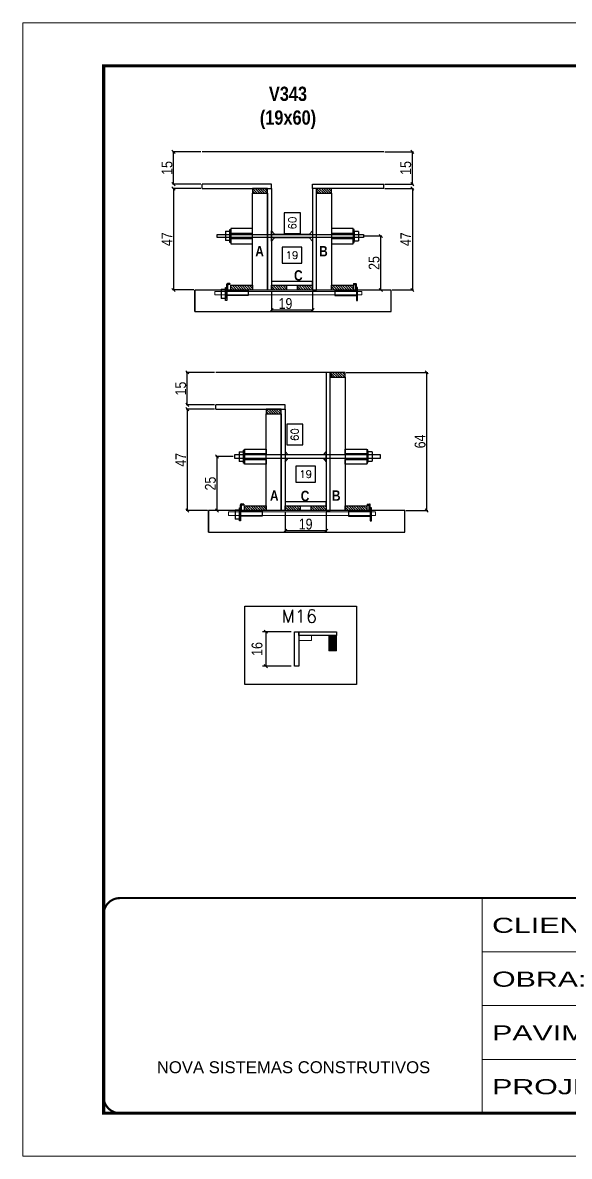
# Model space of a CAD drawing. Extents: x -3394 to 16474, y -5031 to 14397.
# Drawn here: x 9027 to 9533, y -1585 to -535 of the extents above; entities that cross this region are included whole.
import ezdxf

# ---------------------------------------------------------------- set-up
doc = ezdxf.new("R2010")
doc.units = 0
doc.linetypes.add('CONTINUO', pattern=[0])
doc.linetypes.add('DASHED', pattern=[0.75, 0.5, -0.25])
doc.layers.get('0').update_dxf_attribs({"linetype": 'CONTINUOUS'})
doc.layers.get('Defpoints').update_dxf_attribs({"linetype": 'CONTINUOUS'})
for name, color, linetype in [('1HACHURA MADEIRAS', 1, 'CONTINUOUS'), ('5', 5, 'CONTINUOUS'), ('barrote', 251, 'CONTINUOUS'), ('COTA', 241, 'CONTINUOUS'), ('Cota Seção (2x)', 4, 'CONTINUOUS'), ('detalhes', 4, 'CONTINUOUS'), ('NOMENCLATURA', 7, 'CONTINUOUS'), ('Painéis', 200, 'CONTINUOUS'), ('presilha', 1, 'CONTINUOUS'), ('SARR_2.2x10', 60, 'CONTINUOUS'), ('SARR_2.2x7', 40, 'CONTINUOUS'), ('SARR_3.5x7', 81, 'CONTINUOUS'), ('Tubo de PVC', 51, 'CONTINUOUS')]:
    doc.layers.add(name, color=color, linetype=linetype)
for name, color, linetype, lineweight in [('CONCRETO', 251, 'CONTINUOUS', 25), ('Folhas', 255, 'CONTINUOUS', 9), ('Madeira', 126, 'CONTINUOUS', 18), ('Sarr 2.2x7', 40, 'CONTINUOUS', 9), ('SARRAFO DE PRESSAO', 251, 'DASHED', 9), ('SCO-___-LAJ', 2, 'CONTINUOUS', 0)]:
    doc.layers.add(name, color=color, linetype=linetype, lineweight=lineweight)
doc.styles.add('ARIAL', font='arial.ttf')
doc.styles.add('COTA TECNICA', font='techl___.ttf', dxfattribs={"height": 10})
doc.styles.add('COTA TECNICA 2X', font='techl___.ttf', dxfattribs={"height": 10})
doc.styles.add('ROMANS', font='romans.shx')
doc.styles.get("Standard").update_dxf_attribs({"font": 'ROMANS.SHX'})
doc.styles.add('TECNICA', font='techb___.ttf', dxfattribs={"height": 10})
doc.styles.add('Tecnologia', font='')
doc.styles.get('Tecnologia').set_extended_font_data('Forgotten Futurist')
doc.dimstyles.new('Cota Seção interna', dxfattribs={"dimtxt": 7, "dimasz": 6, "dimexe": 0.18, "dimexo": 2, "dimgap": -4, "dimtad": 3, "dimdec": 1, "dimlfac": 0.5, "dimzin": 12, "dimdsep": 46, "dimtxsty": 'ROMANS', "dimblk": 'ARCHTICK', "dimcen": 0.09, "dimse1": 1, "dimse2": 1, "dimsd1": 1, "dimsd2": 1, "dimclrd": 180, "dimclre": 5, "dimclrt": 1, "dimadec": 0, "dimazin": 3, "dimtfac": 1, "dimtdec": 1, "dimtofl": 0, "dimtmove": 0, "dimatfit": 3, "dimldrblk": 'ARCHTICK', "dimfxl": 1, "dimtolj": 1, "dimtzin": 0, "dimarcsym": 0})
doc.dimstyles.new('PAINEL', dxfattribs={"dimtxt": 10, "dimasz": 3, "dimexe": 3, "dimexo": 3, "dimgap": 3, "dimtad": 1, "dimdec": 1, "dimzin": 12, "dimdsep": 46, "dimtxsty": 'COTA TECNICA', "dimblk1": 'OBLIQUE', "dimblk2": 'OBLIQUE', "dimsah": 1, "dimcen": 0.9, "dimclrd": 4, "dimclre": 4, "dimclrt": 240, "dimadec": 1, "dimazin": 3, "dimtfac": 1, "dimtdec": 1, "dimtmove": 0, "dimatfit": 3, "dimfxl": 1, "dimtolj": 1, "dimtzin": 12, "dimarcsym": 0})
doc.dimstyles.new('SECAO', dxfattribs={"dimscale": 0.333333, "dimtxt": 5, "dimasz": 9, "dimexe": 3, "dimexo": 3, "dimgap": 3, "dimtad": 1, "dimdec": 1, "dimlfac": 0.5, "dimzin": 12, "dimdsep": 46, "dimtxsty": 'COTA TECNICA 2X', "dimblk1": 'OBLIQUE', "dimblk2": 'OBLIQUE', "dimsah": 1, "dimcen": 0.9, "dimclrd": 4, "dimclre": 4, "dimclrt": 240, "dimadec": 1, "dimazin": 3, "dimtfac": 1, "dimtdec": 1, "dimtmove": 0, "dimatfit": 3, "dimfxl": 1, "dimtolj": 1, "dimtzin": 12, "dimarcsym": 0})

# ---------------------------------------------------------------- blocks, each defined once
blk = doc.blocks.new('9999999999')
at = {"color": 30, "linetype": 'CONTINUO'}
for p, q in [((98564.6, 34230.2), (98564.6, 34429.4)), ((98564.6, 34379.6), (99584, 34379.6)), ((98564.6, 34329.8), (99488, 34329.8)), ((99584, 34329.8), (99488, 34329.8)), ((99488, 34329.8), (99488, 34230.2)), ((98564.6, 34280), (99488, 34280))]:
    blk.add_line(p, q, dxfattribs=at)
at = {"color": 30, "linetype": 'CONTINUO', "const_width": 2}
blk.add_lwpolyline([(99584, 34230.2), (99584, 34414.4, 0.414214), (99569, 34429.4), (98229, 34429.4, 0.414214), (98214, 34414.4), (98214, 34245.2, 0.414214), (98229, 34230.2), (99584, 34230.2)], format="xyb", dxfattribs=at)
at = {"layer": 'Folhas'}
blk.add_lwpolyline([(98139, 34190.2), (99624, 34190.2), (99624, 35240.2), (98139, 35240.2)], close=True, dxfattribs=at)
at = {"layer": 'Folhas', "color": 30, "const_width": 3}
blk.add_lwpolyline([(98214, 34230.2), (99584, 34230.2), (99584, 35200.2), (98214, 35200.2)], close=True, dxfattribs=at)
at = {"color": 7, "linetype": 'Continuous', "ltscale": 5, "style": 'ARIAL'}
for s, height, p in [('STOG', 15.48, (98837.7, 34393.1)), ('ARRAIA', 15.48, (98837.7, 34343.3)), ('1° PAVIMENTO', 15.483, (98837.7, 34293.5)), ('NOVA SISTEMAS CONSTRUTIVOS', 11.059, (98263.2, 34267.2)), ('PAINÉIS DE LAT. VIGAS', 15.483, (98837.7, 34243.7))]:
    blk.add_text(s, height=height, dxfattribs=at).set_placement(p)
at = {"layer": 'Folhas', "color": 7, "style": 'Tecnologia', "width": 1.5}
for s, p in [('CLIENTE:', (98573.7, 34397.2)), ('OBRA:', (98573.7, 34347.3)), ('PAVIMENTO:', (98573.7, 34297.5)), ('PROJETO:', (98573.7, 34247.7))]:
    blk.add_text(s, height=14, dxfattribs=at).set_placement(p)
blk = doc.blocks.new('_Oblique')
at = {"color": 0, "linetype": 'ByBlock', "lineweight": -2}
blk.add_line((-0.5, -0.5), (0.5, 0.5), dxfattribs=at)
blk = doc.blocks.new('*D1805')
at = {"layer": 'COTA', "color": 4, "lineweight": -2, "transparency": 16777216}
for p, q in [((9257.6, -783.5), (9257.6, -802.2)), ((9295.6, -783.5), (9295.6, -802.2)), ((9295.6, -801.2), (9257.6, -801.2))]:
    blk.add_line(p, q, dxfattribs=at)
at = {"layer": 'Defpoints', "color": 0, "transparency": 16777216}
for p in [(9257.6, -782.5), (9295.6, -782.5), (9257.6, -801.2)]:
    blk.add_point(p, dxfattribs=at)
at = {"layer": 'COTA', "color": 4, "lineweight": -2, "transparency": 16777216, "xscale": 3, "yscale": 3, "zscale": 3, "rotation": 180}
blk.add_blockref('_Oblique', (9257.6, -801.2), dxfattribs=at)
at = {"layer": 'COTA', "color": 4, "lineweight": -2, "transparency": 16777216, "xscale": 3, "yscale": 3, "zscale": 3}
blk.add_blockref('_Oblique', (9295.6, -801.2), dxfattribs=at)
at = {"layer": 'COTA', "color": 240, "transparency": 16777216, "insert": (9270.6, -795.1), "char_height": 10, "attachment_point": 5, "style": 'COTA TECNICA 2X'}
blk.add_mtext('\\A1;19', dxfattribs=at)
blk = doc.blocks.new('PRESILHA METÁLICA 1')
at = {"layer": 'presilha'}
for p, q in [((7.5, 10.6), (7.5, 19.9)), ((12, 21), (8.6, 21)), ((9, 11.6), (9, 18.9)), ((12, 19.5), (9.6, 19.5)), ((12, 21), (12, 19.5)), ((0, 13), (6, 13)), ((0, 13), (0, 0)), ((6, 0), (0, 0)), ((6, 15.5), (7.5, 15.5)), ((6, -2.5), (6, 15.5)), ((6, 13), (6, 0)), ((7.5, 15.5), (7.5, -2.5)), ((37.5, 4.1), (7.5, 4.1)), ((37.5, 11), (9.6, 11)), ((37.5, 11), (37.5, 4.1)), ((7.5, -2.5), (6, -2.5))]:
    blk.add_line(p, q, dxfattribs=at)
for centre, radius, start, end in [((8.6, 19.9), 1.14, 90, 180), ((9.6, 18.9), 0.57, 90, 180), ((9.6, 11.6), 0.57, 180, 270)]:
    blk.add_arc(centre, radius, start, end, dxfattribs=at)
blk = doc.blocks.new('PRESILHA METÁLICA 2')
at = {"layer": 'presilha'}
for p, q in [((-5.2, 23.5), (-5.2, 22)), ((-5.2, 23.5), (-1.9, 23.5)), ((-5.2, 22), (-2.8, 22)), ((-2.2, 14.1), (-2.2, 21.4)), ((0.8, 18), (-0.8, 18)), ((-0.8, 18), (-0.8, 0)), ((-0.8, 14.6), (-0.8, 22.4)), ((0.8, 0), (0.8, 18)), ((-30.8, 13.5), (-30.8, 6.6)), ((-30.8, 13.5), (-2.8, 13.5)), ((-30.8, 6.6), (-0.8, 6.6)), ((-0.8, 0), (0.8, 0))]:
    blk.add_line(p, q, dxfattribs=at)
for centre, radius, start, end in [((-2.8, 21.4), 0.57, 0, 90), ((-1.9, 22.4), 1.14, 0, 90), ((-2.8, 14.1), 0.57, 270, 0)]:
    blk.add_arc(centre, radius, start, end, dxfattribs=at)
blk = doc.blocks.new('*D1806')
at = {"layer": 'COTA', "color": 4, "lineweight": -2, "transparency": 16777216}
for p, q in [((9192.3, -688.5), (9166, -688.5)), ((9167, -688.5), (9167, -782.5)), ((9185.6, -782.5), (9166, -782.5))]:
    blk.add_line(p, q, dxfattribs=at)
at = {"layer": 'Defpoints', "color": 0, "transparency": 16777216}
for p in [(9193.3, -688.5), (9167, -782.5), (9186.6, -782.5)]:
    blk.add_point(p, dxfattribs=at)
at = {"layer": 'COTA', "color": 4, "lineweight": -2, "transparency": 16777216, "xscale": 3, "yscale": 3, "zscale": 3}
for p, rotation in [((9167, -688.5), 90), ((9167, -782.5), 270)]:
    blk.add_blockref('_Oblique', p, dxfattribs=dict(at, rotation=rotation))
at = {"layer": 'COTA', "color": 240, "transparency": 16777216, "insert": (9160.9, -735.5), "char_height": 10, "attachment_point": 5, "rotation": 90, "style": 'COTA TECNICA 2X'}
blk.add_mtext('\\A1;47', dxfattribs=at)
blk = doc.blocks.new('*D1807')
at = {"layer": 'Cota Seção (2x)', "color": 180, "lineweight": -2, "transparency": 16777216}
for p, q in [((9284.5, -711.1), (9269.5, -711.1)), ((9269.5, -711.1), (9269.5, -730.1)), ((9284.5, -730.1), (9284.5, -711.1)), ((9269.5, -730.1), (9284.5, -730.1))]:
    blk.add_line(p, q, dxfattribs=at)
at = {"layer": 'Defpoints', "color": 0, "transparency": 16777216}
for p in [(9288.5, -654.5), (9295.6, -654.5), (9288.2, -774.5)]:
    blk.add_point(p, dxfattribs=at)
at = {"layer": 'Cota Seção (2x)', "color": 1, "transparency": 16777216, "insert": (9277, -720.6), "char_height": 7, "attachment_point": 5, "rotation": 90, "style": 'ROMANS'}
blk.add_mtext('\\A1;60', dxfattribs=at)
blk = doc.blocks.new('_ArchTick')
at = {"color": 0, "linetype": 'ByBlock', "const_width": 0.15}
blk.add_lwpolyline([(-0.5, -0.5), (0.5, 0.5)], dxfattribs=at)
blk = doc.blocks.new('*D1808')
at = {"layer": 'COTA', "color": 4, "lineweight": -2, "transparency": 16777216}
for p, q in [((9192.3, -654.5), (9166, -654.5)), ((9167, -684.5), (9167, -654.5)), ((9192.3, -684.5), (9166, -684.5))]:
    blk.add_line(p, q, dxfattribs=at)
at = {"layer": 'Defpoints', "color": 0, "transparency": 16777216}
for p in [(9167, -654.5), (9193.3, -654.5), (9193.3, -684.5)]:
    blk.add_point(p, dxfattribs=at)
at = {"layer": 'COTA', "color": 4, "lineweight": -2, "transparency": 16777216, "xscale": 3, "yscale": 3, "zscale": 3}
for p, rotation in [((9167, -654.5), 90), ((9167, -684.5), 270)]:
    blk.add_blockref('_Oblique', p, dxfattribs=dict(at, rotation=rotation))
at = {"layer": 'COTA', "color": 240, "transparency": 16777216, "insert": (9160.9, -669.5), "char_height": 10, "attachment_point": 5, "rotation": 90, "style": 'COTA TECNICA 2X'}
blk.add_mtext('\\A1;15', dxfattribs=at)
blk = doc.blocks.new('*D1809')
at = {"layer": 'COTA', "color": 4, "lineweight": -2, "transparency": 16777216}
for p, q in [((9362.7, -688.5), (9389.1, -688.5)), ((9388.1, -688.5), (9388.1, -782.5)), ((9369.5, -782.5), (9389.1, -782.5))]:
    blk.add_line(p, q, dxfattribs=at)
at = {"layer": 'Defpoints', "color": 0, "transparency": 16777216}
for p in [(9361.7, -688.5), (9368.5, -782.5), (9388.1, -782.5)]:
    blk.add_point(p, dxfattribs=at)
at = {"layer": 'COTA', "color": 4, "lineweight": -2, "transparency": 16777216, "xscale": 3, "yscale": 3, "zscale": 3}
for p, rotation in [((9388.1, -688.5), 90), ((9388.1, -782.5), 270)]:
    blk.add_blockref('_Oblique', p, dxfattribs=dict(at, rotation=rotation))
at = {"layer": 'COTA', "color": 240, "transparency": 16777216, "insert": (9382, -735.5), "char_height": 10, "attachment_point": 5, "rotation": 90, "style": 'COTA TECNICA 2X'}
blk.add_mtext('\\A1;47', dxfattribs=at)
blk = doc.blocks.new('*D1810')
at = {"layer": 'COTA', "color": 4, "lineweight": -2, "transparency": 16777216}
for p, q in [((9362.7, -654.5), (9389.1, -654.5)), ((9388.1, -684.5), (9388.1, -654.5)), ((9362.7, -684.5), (9389.1, -684.5))]:
    blk.add_line(p, q, dxfattribs=at)
at = {"layer": 'Defpoints', "color": 0, "transparency": 16777216}
for p in [(9361.7, -654.5), (9388.1, -654.5), (9361.7, -684.5)]:
    blk.add_point(p, dxfattribs=at)
at = {"layer": 'COTA', "color": 4, "lineweight": -2, "transparency": 16777216, "xscale": 3, "yscale": 3, "zscale": 3}
for p, rotation in [((9388.1, -654.5), 90), ((9388.1, -684.5), 270)]:
    blk.add_blockref('_Oblique', p, dxfattribs=dict(at, rotation=rotation))
at = {"layer": 'COTA', "color": 240, "transparency": 16777216, "insert": (9382, -669.5), "char_height": 10, "attachment_point": 5, "rotation": 90, "style": 'COTA TECNICA 2X'}
blk.add_mtext('\\A1;15', dxfattribs=at)
blk = doc.blocks.new('*D1880')
at = {"layer": 'Cota Seção (2x)', "color": 180, "lineweight": -2, "transparency": 16777216}
for p, q in [((9285.6, -742.8), (9267.6, -742.8)), ((9267.6, -742.8), (9267.6, -757.8)), ((9285.6, -757.8), (9285.6, -742.8)), ((9267.6, -757.8), (9285.6, -757.8))]:
    blk.add_line(p, q, dxfattribs=at)
at = {"layer": 'Defpoints', "color": 0, "transparency": 16777216}
for p in [(9295.6, -761.8), (9257.6, -774.5), (9295.6, -774.5)]:
    blk.add_point(p, dxfattribs=at)
at = {"layer": 'Cota Seção (2x)', "color": 1, "transparency": 16777216, "insert": (9276.6, -750.3), "char_height": 7, "attachment_point": 5, "style": 'ROMANS'}
blk.add_mtext('\\A1;19', dxfattribs=at)
blk = doc.blocks.new('*D1811')
at = {"layer": 'COTA', "color": 4, "lineweight": -2, "transparency": 16777216}
for p, q in [((9343.7, -732.5), (9359.8, -732.5)), ((9358.8, -782.5), (9358.8, -732.5)), ((9334.2, -782.5), (9359.8, -782.5))]:
    blk.add_line(p, q, dxfattribs=at)
at = {"layer": 'Defpoints', "color": 0, "transparency": 16777216}
for p in [(9342.7, -732.5), (9358.8, -732.5), (9333.2, -782.5)]:
    blk.add_point(p, dxfattribs=at)
at = {"layer": 'COTA', "color": 4, "lineweight": -2, "transparency": 16777216, "xscale": 3, "yscale": 3, "zscale": 3}
for p, rotation in [((9358.8, -732.5), 90), ((9358.8, -782.5), 270)]:
    blk.add_blockref('_Oblique', p, dxfattribs=dict(at, rotation=rotation))
at = {"layer": 'COTA', "color": 240, "transparency": 16777216, "insert": (9352.7, -757.5), "char_height": 10, "attachment_point": 5, "rotation": 90, "style": 'COTA TECNICA 2X'}
blk.add_mtext('\\A1;25', dxfattribs=at)
blk = doc.blocks.new('*D1812')
at = {"layer": 'COTA', "color": 4, "lineweight": -2, "transparency": 16777216}
for p, q in [((9270.3, -987.8), (9270.3, -1006.5)), ((9308.3, -987.8), (9308.3, -1006.5)), ((9308.3, -1005.5), (9270.3, -1005.5))]:
    blk.add_line(p, q, dxfattribs=at)
at = {"layer": 'Defpoints', "color": 0, "transparency": 16777216}
for p in [(9270.3, -986.8), (9308.3, -986.8), (9270.3, -1005.5)]:
    blk.add_point(p, dxfattribs=at)
at = {"layer": 'COTA', "color": 4, "lineweight": -2, "transparency": 16777216, "xscale": 3, "yscale": 3, "zscale": 3, "rotation": 180}
blk.add_blockref('_Oblique', (9270.3, -1005.5), dxfattribs=at)
at = {"layer": 'COTA', "color": 4, "lineweight": -2, "transparency": 16777216, "xscale": 3, "yscale": 3, "zscale": 3}
blk.add_blockref('_Oblique', (9308.3, -1005.5), dxfattribs=at)
at = {"layer": 'COTA', "color": 240, "transparency": 16777216, "insert": (9289.3, -999.4), "char_height": 10, "attachment_point": 5, "style": 'COTA TECNICA 2X'}
blk.add_mtext('\\A1;19', dxfattribs=at)
blk = doc.blocks.new('*D1825')
at = {"layer": 'COTA', "color": 4, "lineweight": -2, "transparency": 16777216}
for p, q in [((9205, -892.8), (9178.7, -892.8)), ((9179.7, -892.8), (9179.7, -986.8)), ((9198.3, -986.8), (9178.7, -986.8))]:
    blk.add_line(p, q, dxfattribs=at)
at = {"layer": 'Defpoints', "color": 0, "transparency": 16777216}
for p in [(9206, -892.8), (9179.7, -986.8), (9199.3, -986.8)]:
    blk.add_point(p, dxfattribs=at)
at = {"layer": 'COTA', "color": 4, "lineweight": -2, "transparency": 16777216, "xscale": 3, "yscale": 3, "zscale": 3}
for p, rotation in [((9179.7, -892.8), 90), ((9179.7, -986.8), 270)]:
    blk.add_blockref('_Oblique', p, dxfattribs=dict(at, rotation=rotation))
at = {"layer": 'COTA', "color": 240, "transparency": 16777216, "insert": (9173.6, -939.8), "char_height": 10, "attachment_point": 5, "rotation": 90, "style": 'COTA TECNICA 2X'}
blk.add_mtext('\\A1;47', dxfattribs=at)
blk = doc.blocks.new('*D1826')
at = {"layer": 'Cota Seção (2x)', "color": 180, "lineweight": -2, "transparency": 16777216}
for p, q in [((9286.7, -906.9), (9271.7, -906.9)), ((9271.7, -906.9), (9271.7, -925.9)), ((9286.7, -925.9), (9286.7, -906.9)), ((9271.7, -925.9), (9286.7, -925.9))]:
    blk.add_line(p, q, dxfattribs=at)
at = {"layer": 'Defpoints', "color": 0, "transparency": 16777216}
for p in [(9290.7, -858.8), (9308.3, -858.8), (9300.9, -978.8)]:
    blk.add_point(p, dxfattribs=at)
at = {"layer": 'Cota Seção (2x)', "color": 1, "transparency": 16777216, "insert": (9279.2, -916.4), "char_height": 7, "attachment_point": 5, "rotation": 90, "style": 'ROMANS'}
blk.add_mtext('\\A1;60', dxfattribs=at)
blk = doc.blocks.new('*D1827')
at = {"layer": 'COTA', "color": 4, "lineweight": -2, "transparency": 16777216}
for p, q in [((9205, -858.8), (9178.7, -858.8)), ((9179.7, -888.8), (9179.7, -858.8)), ((9205, -888.8), (9178.7, -888.8))]:
    blk.add_line(p, q, dxfattribs=at)
at = {"layer": 'Defpoints', "color": 0, "transparency": 16777216}
for p in [(9179.7, -858.8), (9206, -858.8), (9206, -888.8)]:
    blk.add_point(p, dxfattribs=at)
at = {"layer": 'COTA', "color": 4, "lineweight": -2, "transparency": 16777216, "xscale": 3, "yscale": 3, "zscale": 3}
for p, rotation in [((9179.7, -858.8), 90), ((9179.7, -888.8), 270)]:
    blk.add_blockref('_Oblique', p, dxfattribs=dict(at, rotation=rotation))
at = {"layer": 'COTA', "color": 240, "transparency": 16777216, "insert": (9173.6, -873.8), "char_height": 10, "attachment_point": 5, "rotation": 90, "style": 'COTA TECNICA 2X'}
blk.add_mtext('\\A1;15', dxfattribs=at)
blk = doc.blocks.new('*D1828')
at = {"layer": 'COTA', "color": 4, "lineweight": -2, "transparency": 16777216}
for p, q in [((9326.9, -858.8), (9402.4, -858.8)), ((9401.4, -986.8), (9401.4, -858.8)), ((9382.2, -986.8), (9402.4, -986.8))]:
    blk.add_line(p, q, dxfattribs=at)
at = {"layer": 'Defpoints', "color": 0, "transparency": 16777216}
for p in [(9325.9, -858.8), (9401.4, -858.8), (9381.2, -986.8)]:
    blk.add_point(p, dxfattribs=at)
at = {"layer": 'COTA', "color": 4, "lineweight": -2, "transparency": 16777216, "xscale": 3, "yscale": 3, "zscale": 3}
for p, rotation in [((9401.4, -858.8), 90), ((9401.4, -986.8), 270)]:
    blk.add_blockref('_Oblique', p, dxfattribs=dict(at, rotation=rotation))
at = {"layer": 'COTA', "color": 240, "transparency": 16777216, "insert": (9395.3, -922.8), "char_height": 10, "attachment_point": 5, "rotation": 90, "style": 'COTA TECNICA 2X'}
blk.add_mtext('\\A1;64', dxfattribs=at)
blk = doc.blocks.new('*D1829')
at = {"layer": 'COTA', "color": 4, "lineweight": -2, "transparency": 16777216}
for p, q in [((9222.3, -936.8), (9206.2, -936.8)), ((9207.2, -986.8), (9207.2, -936.8)), ((9231.7, -986.8), (9206.2, -986.8))]:
    blk.add_line(p, q, dxfattribs=at)
at = {"layer": 'Defpoints', "color": 0, "transparency": 16777216}
for p in [(9207.2, -936.8), (9223.3, -936.8), (9232.7, -986.8)]:
    blk.add_point(p, dxfattribs=at)
at = {"layer": 'COTA', "color": 4, "lineweight": -2, "transparency": 16777216, "xscale": 3, "yscale": 3, "zscale": 3}
for p, rotation in [((9207.2, -936.8), 90), ((9207.2, -986.8), 270)]:
    blk.add_blockref('_Oblique', p, dxfattribs=dict(at, rotation=rotation))
at = {"layer": 'COTA', "color": 240, "transparency": 16777216, "insert": (9201.1, -961.8), "char_height": 10, "attachment_point": 5, "rotation": 90, "style": 'COTA TECNICA 2X'}
blk.add_mtext('\\A1;25', dxfattribs=at)
blk = doc.blocks.new('*D1887')
at = {"layer": 'Cota Seção (2x)', "color": 180, "lineweight": -2, "transparency": 16777216}
for p, q in [((9298.3, -945.6), (9280.3, -945.6)), ((9280.3, -945.6), (9280.3, -960.6)), ((9298.3, -960.6), (9298.3, -945.6)), ((9280.3, -960.6), (9298.3, -960.6))]:
    blk.add_line(p, q, dxfattribs=at)
at = {"layer": 'Defpoints', "color": 0, "transparency": 16777216}
for p in [(9308.3, -964.6), (9270.3, -978.8), (9308.3, -978.8)]:
    blk.add_point(p, dxfattribs=at)
at = {"layer": 'Cota Seção (2x)', "color": 1, "transparency": 16777216, "insert": (9289.3, -953.1), "char_height": 7, "attachment_point": 5, "style": 'ROMANS'}
blk.add_mtext('\\A1;19', dxfattribs=at)
blk = doc.blocks.new('*D1878')
at = {"layer": 'Defpoints', "color": 0, "linetype": 'ByBlock', "transparency": 16777216}
for p in [(9278.8, -1099), (9252.4, -1131), (9278.8, -1131)]:
    blk.add_point(p, dxfattribs=at)
at = {"layer": 'Sarr 2.2x7', "color": 4, "linetype": 'ByBlock', "lineweight": -2, "transparency": 16777216}
for p, q in [((9275.8, -1099), (9249.4, -1099)), ((9252.4, -1099), (9252.4, -1131)), ((9275.8, -1131), (9249.4, -1131))]:
    blk.add_line(p, q, dxfattribs=at)
at = {"layer": 'Sarr 2.2x7', "color": 4, "linetype": 'ByBlock', "lineweight": -2, "transparency": 16777216, "xscale": 3, "yscale": 3, "zscale": 3}
for p, rotation in [((9252.4, -1099), 90), ((9252.4, -1131), 270)]:
    blk.add_blockref('_Oblique', p, dxfattribs=dict(at, rotation=rotation))
at = {"layer": 'Sarr 2.2x7', "color": 240, "linetype": 'ByBlock', "transparency": 16777216, "insert": (9244.3, -1115), "char_height": 10, "attachment_point": 5, "rotation": 90, "style": 'COTA TECNICA'}
blk.add_mtext('\\A1;16', dxfattribs=at)

msp = doc.modelspace()

# ---------------------------------------------------------------- hatches: boundary and pattern name
at = {"layer": 'Madeira'}
h = msp.add_hatch(dxfattribs=at)
h.set_pattern_fill('ANSI31', color=256, scale=0.2, angle=270, style=0)
h.set_pattern_definition([(315, (25883.79195, -14450.759), (0.449012806, 0.449012806), [])])
h.paths.add_polyline_path([(9317.78, -1102.63), (9310.78, -1102.63), (9310.78, -1116.63), (9317.78, -1116.63)])
at = {"layer": 'SARR_2.2x10'}
h = msp.add_hatch(dxfattribs=at)
h.set_pattern_fill('ANSI31', color=256, scale=0.5, angle=90)
h.set_pattern_definition([(135, (42317.8542, -124294.7063), (-1.122532015, -1.122532015), [])])
h.paths.add_polyline_path([(9220.03, -778.14), (9220.03, -782.54), (9240.03, -782.54), (9240.03, -778.14)])
h = msp.add_hatch(dxfattribs=at)
h.set_pattern_fill('ANSI31', color=256, scale=0.5, angle=90)
h.set_pattern_definition([(135, (42431.0542, -124294.7063), (-1.122532015, -1.122532015), [])])
h.paths.add_polyline_path([(9313.23, -778.14), (9313.23, -782.54), (9333.23, -782.54), (9333.23, -778.14)])
h = msp.add_hatch(dxfattribs=at)
h.set_pattern_fill('ANSI31', color=256, scale=0.5, angle=90)
h.set_pattern_definition([(135, (42330.5681, -124498.9634), (-1.122532015, -1.122532015), [])])
h.paths.add_polyline_path([(9232.74, -982.39), (9232.74, -986.79), (9252.74, -986.79), (9252.74, -982.39)])
h = msp.add_hatch(dxfattribs=at)
h.set_pattern_fill('ANSI31', color=256, scale=0.5, angle=90)
h.set_pattern_definition([(135, (42443.7681, -124498.9634), (-1.122532015, -1.122532015), [])])
h.paths.add_polyline_path([(9325.94, -982.39), (9325.94, -986.79), (9345.94, -986.79), (9345.94, -982.39)])
at = {"layer": 'SARR_2.2x7'}
h = msp.add_hatch(dxfattribs=at)
h.set_pattern_fill('ANSI31', color=256, scale=0.5, angle=90)
h.set_pattern_definition([(135, (42262.6542, -124205.1063), (-1.122532015, -1.122532015), [])])
h.paths.add_polyline_path([(9240.03, -688.54), (9240.03, -692.94), (9254.03, -692.94), (9254.03, -688.54)])
h = msp.add_hatch(dxfattribs=at)
h.set_pattern_fill('ANSI31', color=256, scale=0.5, angle=90)
h.set_pattern_definition([(135, (42321.8542, -124205.1063), (-1.122532015, -1.122532015), [])])
h.paths.add_polyline_path([(9299.23, -688.54), (9299.23, -692.94), (9313.23, -692.94), (9313.23, -688.54)])
h = msp.add_hatch(dxfattribs=at)
h.set_pattern_fill('ANSI31', color=256, scale=0.5, angle=90)
h.set_pattern_definition([(135, (42445.4542, -124294.7063), (-1.122532015, -1.122532015), [])])
h.paths.add_polyline_path([(9257.63, -778.14), (9257.63, -782.54), (9271.63, -782.54), (9271.63, -778.14)])
h = msp.add_hatch(dxfattribs=at)
h.set_pattern_fill('ANSI31', color=256, scale=0.5, angle=90)
h.set_pattern_definition([(135, (42469.4542, -124294.7063), (-1.122532015, -1.122532015), [])])
h.paths.add_polyline_path([(9281.63, -778.14), (9281.63, -782.54), (9295.63, -782.54), (9295.63, -778.14)])
h = msp.add_hatch(dxfattribs=at)
h.set_pattern_fill('ANSI31', color=256, scale=0.5, angle=90)
h.set_pattern_definition([(135, (42334.5681, -124375.3634), (-1.122532015, -1.122532015), [])])
h.paths.add_polyline_path([(9311.94, -858.79), (9311.94, -863.19), (9325.94, -863.19), (9325.94, -858.79)])
h = msp.add_hatch(dxfattribs=at)
h.set_pattern_fill('ANSI31', color=256, scale=0.5, angle=90)
h.set_pattern_definition([(135, (42275.3681, -124409.3634), (-1.122532015, -1.122532015), [])])
h.paths.add_polyline_path([(9252.74, -892.79), (9252.74, -897.19), (9266.74, -897.19), (9266.74, -892.79)])
h = msp.add_hatch(dxfattribs=at)
h.set_pattern_fill('ANSI31', color=256, scale=0.5, angle=90)
h.set_pattern_definition([(135, (42458.1681, -124498.9634), (-1.122532015, -1.122532015), [])])
h.paths.add_polyline_path([(9270.34, -982.39), (9270.34, -986.79), (9284.34, -986.79), (9284.34, -982.39)])
h = msp.add_hatch(dxfattribs=at)
h.set_pattern_fill('ANSI31', color=256, scale=0.5, angle=90)
h.set_pattern_definition([(135, (42482.1681, -124498.9634), (-1.122532015, -1.122532015), [])])
h.paths.add_polyline_path([(9294.34, -982.39), (9294.34, -986.79), (9308.34, -986.79), (9308.34, -982.39)])

# ---------------------------------------------------------------- linework, layer by layer
at = {"linetype": 'ByBlock'}
msp.add_lwpolyline([(9232.86, -1075.43), (9336.3, -1075.43), (9336.3, -1148.05), (9232.86, -1148.05)], close=True, dxfattribs=at)
at = {"layer": '1HACHURA MADEIRAS', "elevation": 0}
for points in [[(9240.03, -725.63), (9220.03, -725.63), (9220.03, -730.03), (9240.03, -730.03)], [(9333.23, -725.63), (9313.23, -725.63), (9313.23, -730.03), (9333.23, -730.03)], [(9240.03, -735.23), (9220.03, -735.23), (9220.03, -739.63), (9240.03, -739.63)], [(9333.23, -735.23), (9313.23, -735.23), (9313.23, -739.63), (9333.23, -739.63)], [(9325.94, -929.88), (9345.94, -929.88), (9345.94, -934.28), (9325.94, -934.28)], [(9325.94, -939.48), (9345.94, -939.48), (9345.94, -943.88), (9325.94, -943.88)]]:
    msp.add_lwpolyline(points, close=True, dxfattribs=at)
at = {"layer": '1HACHURA MADEIRAS'}
for points in [[(9232.74, -929.88), (9252.74, -929.88), (9252.74, -934.28), (9232.74, -934.28)], [(9232.74, -939.48), (9252.74, -939.48), (9252.74, -943.88), (9232.74, -943.88)]]:
    msp.add_lwpolyline(points, close=True, dxfattribs=at)
at = {"layer": 'barrote', "elevation": 0}
for points in [[(9186.58, -802.54), (9368.49, -802.54), (9368.49, -782.54), (9186.58, -782.54)], [(9199.29, -1006.79), (9381.21, -1006.79), (9381.21, -986.79), (9199.29, -986.79)]]:
    msp.add_lwpolyline(points, close=True, dxfattribs=at)
at = {"layer": 'CONCRETO', "linetype": 'Continuous'}
for p, q in [((9361.74, -654.54), (9193.33, -654.54)), ((9308.34, -858.79), (9206.05, -858.79))]:
    msp.add_line(p, q, dxfattribs=at)
at = {"layer": 'detalhes', "color": 250}
for p, q in [((9186.58, -802.54), (9186.58, -782.54)), ((9199.29, -1006.79), (9199.29, -986.79))]:
    msp.add_line(p, q, dxfattribs=at)
at = {"layer": 'Madeira'}
msp.add_lwpolyline([(9317.78, -1102.63), (9310.78, -1102.63), (9310.78, -1116.63), (9317.78, -1116.63)], close=True, dxfattribs=at)
at = {"layer": 'Painéis', "linetype": 'Continuous'}
for p, q in [((9193.33, -688.54), (9193.33, -684.54)), ((9361.74, -688.54), (9361.74, -684.54)), ((9206.05, -892.79), (9206.05, -888.79))]:
    msp.add_line(p, q, dxfattribs=at)
at = {"layer": 'Painéis', "linetype": 'Continuous', "elevation": 0}
for points in [[(9193.33, -688.54), (9257.63, -688.54), (9257.63, -684.54), (9193.33, -684.54)], [(9361.74, -688.54), (9295.63, -688.54), (9295.63, -684.54), (9361.74, -684.54)]]:
    msp.add_lwpolyline(points, dxfattribs=at)
for points in [[(9254.03, -782.54), (9254.03, -688.54), (9257.63, -688.54), (9257.63, -782.54)], [(9299.23, -782.54), (9299.23, -688.54), (9295.63, -688.54), (9295.63, -782.54)], [(9295.63, -774.54), (9257.63, -774.54), (9257.63, -778.14), (9295.63, -778.14)], [(9311.94, -986.79), (9311.94, -858.79), (9308.34, -858.79), (9308.34, -986.79)], [(9266.74, -986.79), (9266.74, -892.79), (9270.34, -892.79), (9270.34, -986.79)], [(9308.34, -978.79), (9270.34, -978.79), (9270.34, -982.39), (9308.34, -982.39)]]:
    msp.add_lwpolyline(points, close=True, dxfattribs=at)
at = {"layer": 'Painéis', "linetype": 'Continuous'}
msp.add_lwpolyline([(9206.05, -892.79), (9270.34, -892.79), (9270.34, -888.79), (9206.05, -888.79)], dxfattribs=at)
at = {"layer": 'Painéis'}
msp.add_lwpolyline([(9282.82, -1131.03), (9278.82, -1131.03), (9278.82, -1099.03), (9282.82, -1099.03)], close=True, dxfattribs=at)
at = {"layer": 'Painéis', "linetype": 'ByBlock'}
msp.add_lwpolyline([(9282.82, -1099.03), (9317.76, -1099.03), (9317.76, -1102.63), (9282.82, -1102.63), (9282.82, -1099.03)], dxfattribs=at)
at = {"layer": 'presilha'}
for p, q in [((9215.03, -728.1), (9219.03, -728.1)), ((9215.03, -728.1), (9215.03, -736.77)), ((9219.03, -726.44), (9220.03, -726.44)), ((9219.03, -738.44), (9219.03, -726.44)), ((9219.03, -728.1), (9219.03, -736.77)), ((9220.03, -726.44), (9220.03, -738.44)), ((9334.23, -726.63, 0), (9333.23, -726.63, 0)), ((9333.23, -726.63, 0), (9333.23, -738.63, 0)), ((9334.23, -738.63, 0), (9334.23, -726.63, 0)), ((9338.23, -728.29, 0), (9334.23, -728.29, 0)), ((9334.23, -728.29, 0), (9334.23, -736.96, 0)), ((9338.23, -728.29, 0), (9338.23, -736.96, 0)), ((9219.03, -736.77), (9215.03, -736.77)), ((9220.03, -738.44), (9219.03, -738.44)), ((9333.23, -738.63, 0), (9334.23, -738.63, 0)), ((9334.23, -736.96, 0), (9338.23, -736.96, 0)), ((9227.74, -932.55, 0), (9231.74, -932.55, 0)), ((9227.74, -932.55, 0), (9227.74, -941.22, 0)), ((9231.74, -930.88, 0), (9232.74, -930.88, 0)), ((9231.74, -942.88, 0), (9231.74, -930.88, 0)), ((9231.74, -932.55, 0), (9231.74, -941.22, 0)), ((9232.74, -930.88, 0), (9232.74, -942.88, 0)), ((9346.94, -930.69), (9345.94, -930.69)), ((9345.94, -930.69), (9345.94, -942.69)), ((9346.94, -942.69), (9346.94, -930.69)), ((9350.94, -932.36), (9346.94, -932.36)), ((9346.94, -932.36), (9346.94, -941.03)), ((9350.94, -932.36), (9350.94, -941.03)), ((9231.74, -941.22, 0), (9227.74, -941.22, 0)), ((9232.74, -942.88, 0), (9231.74, -942.88, 0)), ((9345.94, -942.69), (9346.94, -942.69)), ((9346.94, -941.03), (9350.94, -941.03))]:
    msp.add_line(p, q, dxfattribs=at)
at = {"layer": 'presilha', "elevation": 0}
for points in [[(9207.25, -731.04), (9342.71, -731.04), (9342.71, -734.04), (9207.25, -734.04)], [(9358.73, -935.29), (9223.26, -935.29), (9223.26, -938.29), (9358.73, -938.29)]]:
    msp.add_lwpolyline(points, close=True, dxfattribs=at)
at = {"layer": 'Sarr 2.2x7', "linetype": 'ByBlock'}
msp.add_lwpolyline([(9282.82, -1102.63), (9294.82, -1102.63), (9294.82, -1107.03), (9282.82, -1107.03), (9282.82, -1102.63)], dxfattribs=at)
at = {"layer": 'SARR_2.2x10', "elevation": 0}
for points in [[(9220.03, -778.14), (9240.03, -778.14), (9240.03, -782.54), (9220.03, -782.54)], [(9313.23, -778.14), (9333.23, -778.14), (9333.23, -782.54), (9313.23, -782.54)], [(9232.74, -982.39), (9252.74, -982.39), (9252.74, -986.79), (9232.74, -986.79)], [(9325.94, -982.39), (9345.94, -982.39), (9345.94, -986.79), (9325.94, -986.79)]]:
    msp.add_lwpolyline(points, close=True, dxfattribs=at)
at = {"layer": 'SARR_2.2x7', "elevation": 0}
for points in [[(9254.03, -688.54), (9240.03, -688.54), (9240.03, -692.94), (9254.03, -692.94)], [(9313.23, -688.54), (9299.23, -688.54), (9299.23, -692.94), (9313.23, -692.94)], [(9257.63, -778.14), (9271.63, -778.14), (9271.63, -782.54), (9257.63, -782.54)], [(9281.63, -778.14), (9295.63, -778.14), (9295.63, -782.54), (9281.63, -782.54)], [(9325.94, -858.79), (9311.94, -858.79), (9311.94, -863.19), (9325.94, -863.19)], [(9266.74, -892.79), (9252.74, -892.79), (9252.74, -897.19), (9266.74, -897.19)], [(9270.34, -982.39), (9284.34, -982.39), (9284.34, -986.79), (9270.34, -986.79)], [(9294.34, -982.39), (9308.34, -982.39), (9308.34, -986.79), (9294.34, -986.79)]]:
    msp.add_lwpolyline(points, close=True, dxfattribs=at)
at = {"layer": 'SARR_3.5x7', "elevation": 0}
for points in [[(9240.03, -692.94), (9254.03, -692.94), (9254.03, -782.54), (9240.03, -782.54)], [(9299.23, -692.94), (9313.23, -692.94), (9313.23, -782.54), (9299.23, -782.54)], [(9311.94, -863.19), (9325.94, -863.19), (9325.94, -986.79), (9311.94, -986.79)], [(9252.74, -897.19), (9266.74, -897.19), (9266.74, -986.79), (9252.74, -986.79)]]:
    msp.add_lwpolyline(points, close=True, dxfattribs=at)
at = {"layer": 'SCO-___-LAJ', "color": 1, "elevation": 0}
for points in [[(9205.18, -783.87), (9341.34, -783.87), (9341.34, -787.07), (9205.18, -787.07)], [(9217.89, -988.13), (9354.06, -988.13), (9354.06, -991.33), (9217.89, -991.33)]]:
    msp.add_lwpolyline(points, close=True, dxfattribs=at)
at = {"layer": 'Tubo de PVC', "elevation": 0}
for points in [[(9295.63, -727.79), (9295.63, -737.28), (9292.83, -734.13), (9260.43, -734.13), (9257.63, -737.28), (9257.63, -727.79), (9260.43, -730.94), (9292.83, -730.94)], [(9270.34, -932.05), (9270.34, -941.54), (9273.14, -938.39), (9305.54, -938.39), (9308.34, -941.54), (9308.34, -932.05), (9305.54, -935.2), (9273.14, -935.2)]]:
    msp.add_lwpolyline(points, close=True, dxfattribs=at)

# ---------------------------------------------------------------- block references
at = {"layer": 'presilha', "xscale": 0.6666666666666666, "yscale": 0.6666666666666666, "zscale": 0.6666666666666666}
for name, p in [('PRESILHA METÁLICA 1', (9211.16, -790.5)), ('PRESILHA METÁLICA 2', (9336.91, -792.17)), ('PRESILHA METÁLICA 1', (9223.88, -994.76)), ('PRESILHA METÁLICA 2', (9349.62, -996.43))]:
    msp.add_blockref(name, p, dxfattribs=at)
at = {"layer": 'SARRAFO DE PRESSAO', "color": 6, "linetype": 'ByBlock'}
msp.add_blockref('9999999999', (-89111.77, -35775.13), dxfattribs=at)

# ---------------------------------------------------------------- texts
at = {"layer": '5', "color": 7, "linetype": 'Continuous'}
msp.add_text('M16', height=12, rotation=359.99996, dxfattribs=at).set_placement((9266.9, -1090.64))
at = {"layer": 'detalhes', "style": 'TECNICA'}
for s, p in [('A', (9242.65, -751.43)), ('B', (9301.79, -751.43)), ('C', (9278.54, -773.83)), ('A', (9256.23, -977.77)), ('C', (9284.76, -978.09)), ('B', (9313.63, -977.77))]:
    msp.add_text(s, height=9.6, dxfattribs=at).set_placement(p)
at = {"layer": 'NOMENCLATURA', "insert": (9272.91, -594.19), "char_height": 13.2, "attachment_point": 2, "style": 'TECNICA'}
msp.add_mtext_dynamic_manual_height_columns('V343\\P(19x60)', width=13.2, gutter_width=1, heights=[0], dxfattribs=at)

# ---------------------------------------------------------------- dimensions: what is measured, and where the dimension line sits
at = {"layer": 'COTA'}
for base, p1, p2, angle, picture, middle in [((9166.98, -654.54), (9193.33, -684.54), (9193.33, -654.54), 90, '*D1808', (9166.98, -669.54)), ((9388.09, -654.54), (9361.74, -684.54), (9361.74, -654.54), 90, '*D1810', (9388.09, -669.54)), ((9257.63, -801.21, 0), (9295.63, -782.54), (9257.63, -782.54), 180, '*D1805', (9270.63, -801.21, 0)), ((9179.69, -858.79), (9206.05, -888.79), (9206.05, -858.79), 90, '*D1827', (9179.69, -873.79)), ((9401.41, -858.79), (9381.21, -986.79), (9325.94, -858.79), 90, '*D1828', (9401.41, -922.79)), ((9270.34, -1005.47), (9308.34, -986.79), (9270.34, -986.79), 180, '*D1812', (9289.34, -1005.47))]:
    dim = msp.add_linear_dim(base=base, p1=p1, p2=p2, angle=angle, dimstyle='SECAO', dxfattribs=at)
    dim.commit()
    dim.dimension.update_dxf_attribs({"geometry": picture, "text_midpoint": middle, "dimtype": 160})
for base, p1, p2, picture, middle in [((9166.98, -782.54), (9193.33, -688.54), (9186.58, -782.54), '*D1806', (9160.91, -735.54)), ((9388.09, -782.54), (9361.74, -688.54), (9368.49, -782.54), '*D1809', (9382.02, -735.54)), ((9358.77, -732.54), (9333.23, -782.54), (9342.71, -732.54), '*D1811', (9352.66, -757.54)), ((9179.69, -986.79), (9206.05, -892.79), (9199.29, -986.79), '*D1825', (9173.62, -939.79)), ((9207.21, -936.79), (9232.74, -986.79), (9223.26, -936.79), '*D1829', (9201.1, -961.79))]:
    dim = msp.add_linear_dim(base=base, p1=p1, p2=p2, angle=90, dimstyle='SECAO', dxfattribs=at)
    dim.commit()
    dim.dimension.update_dxf_attribs({"geometry": picture, "text_midpoint": middle})
at = {"layer": 'Cota Seção (2x)'}
for base, p1, p2, picture, middle in [((9288.48, -654.54), (9288.22, -774.54), (9295.63, -654.54), '*D1807', (9288.48, -720.65)), ((9290.72, -858.79), (9300.93, -978.79), (9308.34, -858.79), '*D1826', (9290.72, -916.35))]:
    dim = msp.add_linear_dim(base=base, p1=p1, p2=p2, angle=90, dimstyle='Cota Seção interna', dxfattribs=at)
    dim.commit()
    dim.dimension.update_dxf_attribs({"geometry": picture, "text_midpoint": middle, "dimtype": 160})
dim = msp.add_linear_dim(base=(9295.63, -761.76), p1=(9257.63, -774.54), p2=(9295.63, -774.54), dimstyle='Cota Seção interna', dxfattribs=at)
dim.commit()
dim.dimension.update_dxf_attribs({"geometry": '*D1880', "text_midpoint": (9276.63, -750.26)})
dim = msp.add_linear_dim(base=(9308.34, -964.58), p1=(9270.34, -978.79), p2=(9308.34, -978.79), angle=180, dimstyle='Cota Seção interna', dxfattribs=at)
dim.commit()
dim.dimension.update_dxf_attribs({"geometry": '*D1887', "text_midpoint": (9289.34, -953.08)})
at = {"layer": 'Sarr 2.2x7', "linetype": 'ByBlock'}
dim = msp.add_linear_dim(base=(9252.37, -1131.03), p1=(9278.82, -1099.03), p2=(9278.82, -1131.03), angle=90, dimstyle='PAINEL', override={"dimlfac": 0.5}, dxfattribs=at)
dim.commit()
dim.dimension.update_dxf_attribs({"geometry": '*D1878', "text_midpoint": (9244.27, -1115.03)})

doc.saveas('drawing.dxf')
